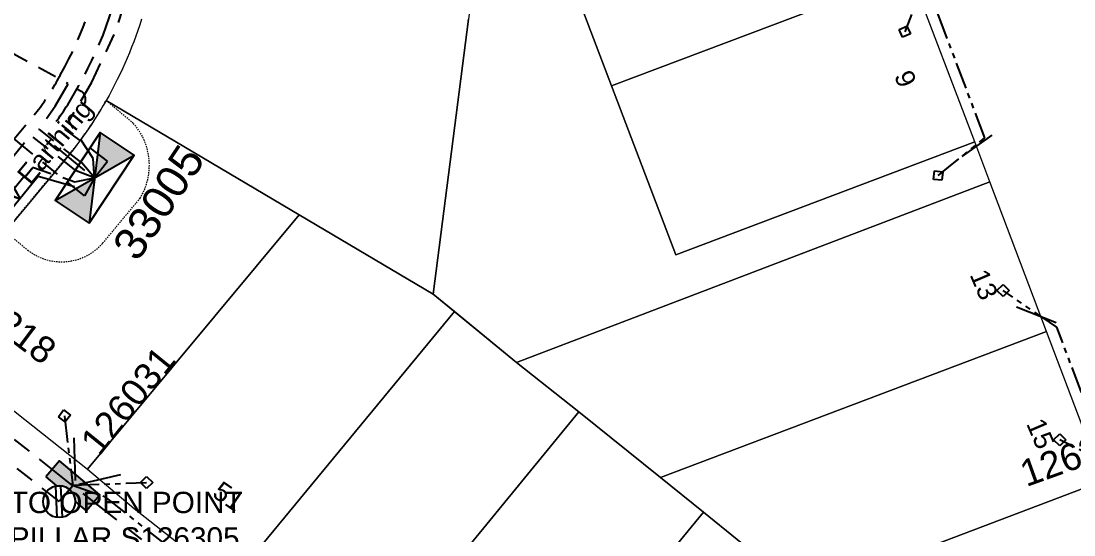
# Model space of a CAD drawing. Header units: metres. Extents: x 308667 to 309873, y 6270550 to 6271594.
# Drawn here: x 308947.7 to 309046.6, y 6271231.7 to 6271280 of the extents above; entities that cross this region are included whole.
import ezdxf
from ezdxf.enums import TextEntityAlignment as Align

# ---------------------------------------------------------------- set-up
doc = ezdxf.new("R2010")
doc.units = ezdxf.units.M
for name, pattern in [('Cable Exist UG', [8.2, 4, -1.2, 1.8, -1.2]), ('DASHED', [0.75, 0.5, -0.25]), ('HIDDEN2', [0.1875, 0.125, -0.0625]), ('PHANTOMX2', [5, 2.5, -0.5, 0.5, -0.5, 0.5, -0.5])]:
    doc.linetypes.add(name, pattern=pattern)
doc.layers.get('0').update_dxf_attribs({"color": 6})
for name, color, linetype, lineweight in [('_User_LV_Exist', 5, 'Continuous', 35), ('Cadastre Land Parcels_SP_EXT', 96, 'Continuous', 15), ('Cadastre Other Property_SP_EXT', 96, 'DASHED', 15), ('Mains_HV_EXT', 11, 'Continuous', 25), ('Mains_LV_EXT', 161, 'Continuous', 25), ('Mains_LV_SL_EXT', 141, 'Continuous', 25)]:
    doc.layers.add(name, color=color, linetype=linetype, lineweight=lineweight)
for name, color, linetype in [('Equip_LV_EXT', 7, 'Continuous'), ('Services_SP_EXT', 42, 'PHANTOMX2'), ('Sub_SP_EXT', 7, 'Continuous'), ('SupportsUG_SP_LV_EXT', 7, 'Continuous'), ('SupportsUG_SP_LV_SL_EXT', 7, 'Continuous'), ('Trench_SP_EXT', 7, 'Continuous')]:
    doc.layers.add(name, color=color, linetype=linetype)
doc.styles.add('COLUMN_LABEL', font='arial.ttf')
doc.styles.add('iecARIAL', font='arial.ttf', dxfattribs={"height": 2})
doc.styles.add('POLE_LABEL', font='arial.ttf', dxfattribs={"height": 2})
doc.styles.get("Standard").update_dxf_attribs({"font": 'arial.ttf'})
doc.linetypes.add('Cable E UG', pattern='A,6,-0.5,["E",Standard,S=1.7,R=0,X=0.5,Y=-1],-2.9', length=9.4)

# ---------------------------------------------------------------- blocks, each defined once
blk = doc.blocks.new('SUB_PADMOUNT_EXT')
for points in [[(0, 0), (-3.84, 1.92), (-3.84, -1.92)], [(0, 0), (3.84, 1.92), (3.84, -1.92)]]:
    blk.add_hatch(color=256).paths.add_polyline_path(points)
for p, q in [((3.84, 1.92), (-3.84, -1.92)), ((-3.84, 1.92), (3.84, -1.92))]:
    blk.add_line(p, q)
blk.add_lwpolyline([(-3.84, -1.92), (3.84, -1.92), (3.84, 1.92), (-3.84, 1.92)], close=True)
for tag, height, flags, p in [('ASSET_NUM', 2.5, 8, (2, 2)), ('STREET_CODE', 0.2, 9, (1.5, 0)), ('OPERATING_VOLTAGE', 0.2, 9, (1.5, -0.6)), ('ORIENTATION', 0.2, 9, (1.5, -0.8)), ('OWNED_BY', 0.2, 9, (1.5, -1)), ('CONSTRUCTED_VOLTAGE', 0.2, 9, (1.5, -0.2)), ('NO_PHASES', 0.2, 9, (1.5, -0.4)), ('OPERATED_BY', 0.2, 9, (1.5, -1.2)), ('SECONDARY_VOLTAGE', 0.2, 9, (1.5, -1.6)), ('STATE', 0.2, 9, (1.5, -1.8)), ('MAINTAINED_BY', 0.2, 9, (1.5, -1.4)), ('PARENT', 0.2, 9, (1.5, -2)), ('SUBSTATION_TYPE', 0.2, 9, (1.5, -2.2)), ('STREETNAME', 0.2, 9, (1.5, -3)), ('USAGE', 0.2, 9, (1.5, -2.4)), ('LEGEND', 0.2, 9, (1.5, -2.6)), ('LOCATION', 0.2, 9, (1.5, -2.8)), ('Z', 0.2, 1, (1.5, -3.6)), ('SUBURB', 0.2, 9, (1.5, -3.2)), ('NOTES', 0.2, 9, (1.5, -3.4))]:
    blk.add_attdef(tag, text='', height=height, dxfattribs=dict(flags=flags)).set_placement(p, align=Align.MIDDLE_LEFT)
blk = doc.blocks.new('COLUMN_EXT')
blk.add_hatch(color=256).paths.add_polyline_path([(-1.485, 1.485), (-1.485, -1.485), (1.485, -1.485), (1.485, 1.485)])
blk.add_lwpolyline([(-1.485, -1.485), (1.485, -1.485), (1.485, 1.485), (-1.485, 1.485)], close=True)
for tag, height, style, flags, p in [('ASSET_NUM', 2.5, 'COLUMN_LABEL', 8, (2, 2)), ('STRUCTURE_PLANT_NUMBER', 0.2, 'POLE_LABEL', 9, (1.813, 0.031)), ('STREET_CODE', 0.2, 'COLUMN_LABEL', 9, (1.813, -0.2))]:
    blk.add_attdef(tag, text='', height=height, dxfattribs=dict(style=style, flags=flags)).set_placement(p, align=Align.MIDDLE_LEFT)
at = {"flags": 9}
for tag, p in [('OWNED_BY', (1.813, -0.6)), ('STATE', (1.813, -0.8)), ('COLUMN_TYPE', (1.813, -0.4)), ('USAGE', (1.813, -1)), ('STREETNAME', (1.813, -1.6)), ('SUBURB', (1.813, -1.8)), ('LEGEND', (1.813, -1.2)), ('LOCATION', (1.813, -1.4)), ('NOTES', (1.813, -2))]:
    blk.add_attdef(tag, text='', height=0.2, dxfattribs=at).set_placement(p, align=Align.MIDDLE_LEFT)
at = {"flags": 1}
blk.add_attdef('Z', (1.813, -2.351), '', height=0.2, dxfattribs=at)
blk = doc.blocks.new('PILLAR_EXT')
blk.add_hatch(color=256).paths.add_polyline_path([(-2.475, 0.99), (-2.475, -0.99), (2.475, -0.99), (2.475, 0.99)])
blk.add_lwpolyline([(-2.475, -0.99), (2.475, -0.99), (2.475, 0.99), (-2.475, 0.99)], close=True)
at = {"style": 'iecARIAL', "flags": 8}
blk.add_attdef('ASSET_NUM', (1.5, 3.5), '', height=2.5, dxfattribs=at)
for tag, p, flags in [('OWNED_BY', (0, -0.2), 9), ('STATE', (0, -0.4), 9), ('SUPPORT_TYPE', (0, -0.6), 9), ('USAGE', (0, -0.8), 9), ('LEGEND', (0, -1), 9), ('STREETNAME', (0, -1.8), 9), ('SUBURB', (0, -2), 1), ('LOCATION', (0, -1.2), 9), ('NOTES', (0, -1.4), 9), ('PARENT', (0, -1.6), 9)]:
    blk.add_attdef(tag, p, '', height=0.2, dxfattribs=dict(flags=flags))
blk = doc.blocks.new('CCP_EXT')
at = {"flags": 9}
for tag, p in [('STATE', (0, -1.8)), ('USAGE', (0, -1.2)), ('LEGEND', (0, -1.4)), ('LIFE_SUPPORT', (0, -1.6)), ('NOTES', (0, -2))]:
    blk.add_attdef(tag, text='', height=0.2, dxfattribs=at).set_placement(p, align=Align.MIDDLE_LEFT)
blk.add_wipeout([(0, 0.566), (0.566, 0), (0, -0.566), (-0.566, 0)])
blk.add_lwpolyline([(-0.566, 0), (0, 0.566), (0.566, 0), (0, -0.566), (-0.566, 0)])
at = {"flags": 1}
blk.add_attdef('Z', (0, 0), '', height=0.2, dxfattribs=at)
at = {"flags": 9}
for tag, p in [('CCP_TYPE', (0, 0)), ('OPERATING_VOLTAGE', (0, -0.6)), ('ORIENTATION', (0, -0.8)), ('OWNED_BY', (0, -1)), ('CONSTRUCTED_VOLTAGE', (0, -0.2)), ('NO_PHASES', (0, -0.4))]:
    blk.add_attdef(tag, text='', height=0.2, dxfattribs=at).set_placement(p, align=Align.MIDDLE_LEFT)
blk = doc.blocks.new('LV_UG_LINKS_CLOSED_EXT')
blk.add_wipeout([(-1.056, 1.057), (-1.18, 0.916), (-1.286, 0.761), (-1.371, 0.594), (-1.435, 0.417), (-1.476, 0.234), (-1.493, 0.047), (-1.487, -0.14), (-1.458, -0.326), (-1.406, -0.506), (-1.331, -0.678), (-1.236, -0.839), (-1.121, -0.988), (-0.988, -1.12), (-0.84, -1.235), (-0.679, -1.331), (-0.506, -1.406), (-0.326, -1.458), (-0.141, -1.487), (0.047, -1.493), (0.233, -1.476), (0.416, -1.435), (0.593, -1.371), (0.76, -1.286), (0.915, -1.181), (1.056, -1.057), (1.18, -0.916), (1.286, -0.761), (1.371, -0.594), (1.435, -0.417), (1.476, -0.234), (1.493, -0.047), (1.487, 0.14), (1.458, 0.326), (1.406, 0.506), (1.331, 0.678), (1.236, 0.839), (1.121, 0.988), (0.988, 1.12), (0.84, 1.235), (0.679, 1.331), (0.506, 1.406), (0.326, 1.458), (0.141, 1.487), (-0.047, 1.493), (-0.233, 1.476), (-0.416, 1.435), (-0.593, 1.371), (-0.76, 1.286), (-0.915, 1.181)])
for p, q in [((-0.25, -1.479), (-0.25, 1.479)), ((0.25, -1.479), (0.25, 1.479))]:
    blk.add_line(p, q)
blk.add_circle((0, 0), 1.5)
at = {"flags": 9}
for tag, p in [('ACTUAL_STATUS', (0, 0)), ('OPERATING_VOLTAGE', (0, -0.6)), ('ORIENTATION', (0, -0.8)), ('STATE', (0, -1)), ('CONSTRUCTED_VOLTAGE', (0, -0.2)), ('NO_PHASES', (0, -0.4)), ('SWITCH_TYPE', (0, -1.2)), ('USAGE', (0, -1.4)), ('NOTES', (0, -1.6))]:
    blk.add_attdef(tag, text='', height=0.2, dxfattribs=at).set_placement(p, align=Align.MIDDLE_LEFT)
at = {"flags": 1}
blk.add_attdef('Z', (0, 0), '', height=0.2, dxfattribs=at)

msp = doc.modelspace()

# ---------------------------------------------------------------- linework, layer by layer
at = {"layer": 'Cadastre Land Parcels_SP_EXT', "linetype": 'Continuous'}
for points in [[(309031.202, 6271284.498), (309025.871, 6271298.512), (308997.815, 6271287.892), (309003.147, 6271273.878), (309031.202, 6271284.498)], [(309003.147, 6271273.878), (308997.815, 6271287.892), (308990.342, 6271285.063), (308989.708, 6271280.143), (308986.388, 6271254.309), (308994.215, 6271247.889), (309038.676, 6271264.845), (309037.245, 6271268.617), (309009.19, 6271257.997), (309003.147, 6271273.878)], [(309037.245, 6271268.617), (309031.202, 6271284.498), (309003.147, 6271273.878), (309009.19, 6271257.997), (309037.245, 6271268.617)], [(308973.813, 6271261.752), (308955.668, 6271272.491), (308955.404, 6271272.036), (308955.135, 6271271.586), (308954.86, 6271271.139), (308954.579, 6271270.697), (308954.291, 6271270.258), (308953.998, 6271269.821), (308953.698, 6271269.391), (308953.394, 6271268.964), (308953.084, 6271268.541), (308952.767, 6271268.122), (308952.445, 6271267.709), (308952.117, 6271267.298), (308951.784, 6271266.893), (308940.623, 6271253.498), (308941.202, 6271247.943), (308953.918, 6271237.872), (308973.813, 6271261.752)], [(309043.997, 6271250.821), (309038.676, 6271264.845), (308994.215, 6271247.889), (309000.078, 6271243.27), (309007.735, 6271237.087), (309043.997, 6271250.821)], [(308988.383, 6271252.672), (308986.388, 6271254.309), (308973.813, 6271261.752), (308953.918, 6271237.872), (308958.317, 6271234.198), (308967.294, 6271227.119), (308988.383, 6271252.672)], [(309000.078, 6271243.27), (308994.215, 6271247.889), (308988.383, 6271252.672), (308967.294, 6271227.119), (308976.167, 6271220.038), (308976.757, 6271219.568), (308977.343, 6271219.094), (308977.926, 6271218.617), (308978.506, 6271218.135), (308979.082, 6271217.649), (309000.078, 6271243.27)], [(309049.327, 6271236.782), (309043.997, 6271250.821), (309007.735, 6271237.087), (309011.763, 6271233.834), (309021.274, 6271226.153), (309049.327, 6271236.782)], [(309011.763, 6271233.834), (309007.735, 6271237.087), (309000.078, 6271243.27), (308979.082, 6271217.649), (308979.754, 6271217.074), (308980.422, 6271216.493), (308981.084, 6271215.907), (308981.741, 6271215.315), (308982.395, 6271214.718), (308983.043, 6271214.116), (308983.685, 6271213.508), (308984.324, 6271212.896), (308984.957, 6271212.278), (308985.585, 6271211.655), (308986.209, 6271211.027), (308986.826, 6271210.394), (308987.438, 6271209.755), (308988.046, 6271209.112), (308988.648, 6271208.464), (308989.245, 6271207.811), (308989.836, 6271207.154), (309011.763, 6271233.834)], [(309054.744, 6271222.508), (309049.327, 6271236.782), (309021.274, 6271226.153), (309022.371, 6271222.861), (309026.148, 6271211.535), (309054.744, 6271222.508)], [(309022.371, 6271222.861), (309021.274, 6271226.153), (309011.763, 6271233.834), (308989.836, 6271207.154), (308990.442, 6271206.469), (308991.041, 6271205.779), (308991.635, 6271205.083), (308992.222, 6271204.385), (308992.804, 6271203.68), (308993.381, 6271202.97), (308999.572, 6271195.278), (309022.371, 6271222.861)]]:
    msp.add_lwpolyline(points, close=True, dxfattribs=at)
msp.add_lwpolyline([(308958.991, 6271280.12), (308958.821, 6271279.59), (308958.644, 6271279.064), (308958.459, 6271278.54), (308958.267, 6271278.018), (308958.067, 6271277.499), (308957.86, 6271276.983), (308957.645, 6271276.472), (308957.423, 6271275.961), (308957.194, 6271275.455), (308956.957, 6271274.952), (308956.714, 6271274.453), (308956.463, 6271273.956), (308956.205, 6271273.464), (308955.94, 6271272.975), (308955.668, 6271272.491), (308973.813, 6271261.752), (308986.388, 6271254.309), (308989.708, 6271280.143)], dxfattribs=at)
at = {"layer": 'Cadastre Other Property_SP_EXT', "linetype": 'HIDDEN2'}
msp.add_lwpolyline([(308946.188, 6271260.211), (308948.302, 6271258.451), (308948.302, 6271258.451, 0.39902), (308955.342, 6271259.094), (308955.342, 6271259.094), (308958.862, 6271263.32), (308958.862, 6271263.32, 0.330999), (308958.219, 6271270.361), (308958.219, 6271270.361), (308955.668, 6271272.491), (308955.668, 6271272.491, -0.030342), (308953.083, 6271268.541), (308953.083, 6271268.541), (308946.188, 6271260.211)], format="xyb", close=True, dxfattribs=at)
at = {"layer": 'Mains_HV_EXT', "linetype": 'Cable Exist UG', "flags": 128}
msp.add_lwpolyline([(308954.592, 6271265.24), (308953.626, 6271263.53), (308947.022, 6271268.911), (308949.327, 6271271.662), (308949.327, 6271271.662, 0.043809), (308951.291, 6271274.764), (308951.291, 6271274.764), (308951.34, 6271274.859), (308951.393, 6271274.951), (308951.393, 6271274.951, 0.097136), (308955.559, 6271287.277), (308955.559, 6271287.277, 0.026707), (308955.844, 6271290.874), (308955.844, 6271290.874), (308956.108, 6271301.237), (308956.502, 6271316.73), (308956.583, 6271319.89), (308957.339, 6271349.567), (308963.852, 6271355.756)], format="xyb", dxfattribs=at)
at = {"layer": 'Mains_HV_EXT', "linetype": 'Cable E UG', "flags": 128}
for points in [[(308952.707, 6271264.401), (308949.301, 6271265.371), (308948.699, 6271264.645)], [(308948.703, 6271264.649), (308945.514, 6271260.799)]]:
    msp.add_lwpolyline(points, dxfattribs=at)
at = {"layer": 'Mains_LV_EXT', "linetype": 'Cable Exist UG', "flags": 128}
for points in [[(308954.592, 6271265.24), (308954.458, 6271267.046), (308952.168, 6271270.542), (308954.326, 6271274.22), (308956.52, 6271278.888), (308957.204, 6271280.975), (308957.921, 6271283.505), (308958.411, 6271286.047), (308958.648, 6271287.581), (308958.754, 6271289.247), (308959.033, 6271298.736), (308957.056, 6271299.204), (308957.154, 6271303.055), (308959.225, 6271303.523), (308959.537, 6271318.054), (308960.23, 6271345.233), (308958.257, 6271346.347), (308958.328, 6271349.127), (308964.831, 6271355.307), (308977.308, 6271354.988), (308979.186, 6271352.935)], [(308954.592, 6271265.24), (308953.386, 6271266.641), (308949.366, 6271269.804), (308950.872, 6271271.949), (308952.102, 6271274.061), (308941.656, 6271279.767)]]:
    msp.add_lwpolyline(points, dxfattribs=at)
at = {"layer": 'Trench_SP_EXT', "linetype": 'Cable Exist UG'}
msp.add_lwpolyline([(308952.979, 6271273.571), (308953.272, 6271273.404), (308953.272, 6271273.404, -0.41215), (308953.62, 6271272.154), (308953.62, 6271272.154), (308953.594, 6271272.108)], format="xyb", dxfattribs=at)
for points in [[(309038.861, 6271269.23), (309036.042, 6271267.24)], [(308950.798, 6271268.263), (308953.632, 6271265.939)], [(309041.182, 6271253.123), (309045.643, 6271251.367)], [(308952.649, 6271240.83), (308952.754, 6271236.582)], [(308957.006, 6271237.337), (308952.549, 6271236.321)]]:
    msp.add_lwpolyline(points, dxfattribs=at)

# ---------------------------------------------------------------- block references
at = {"layer": 'Sub_SP_EXT'}
ref = msp.add_blockref('SUB_PADMOUNT_EXT', (308954.592, 6271265.24), dxfattribs=dict(at, rotation=56.4036558136707))
ref.add_attrib('ASSET_NUM', '33005', dxfattribs={"layer": '0', "height": 3, "rotation": 56.40366}).set_placement((308956.117, 6271258.917), align=Align.TOP_LEFT)
at = {"layer": 'SupportsUG_SP_LV_EXT'}
ref = msp.add_blockref('PILLAR_EXT', (308952.549, 6271236.321), dxfattribs=dict(at, rotation=319.8666381547976))
ref.add_attrib('ASSET_NUM', '126031', dxfattribs={"layer": '0', "height": 2.5, "rotation": 50.97853, "style": 'iecARIAL'}).set_placement((308954.049, 6271239.821), align=Align.MIDDLE_LEFT)
ref = msp.add_blockref('PILLAR_EXT', (309051.128, 6271237.809), dxfattribs=dict(at, rotation=110.8229290862118))
ref.add_attrib('ASSET_NUM', '126300', dxfattribs={"layer": '0', "height": 2.5, "rotation": 19.77769, "style": 'iecARIAL'}).set_placement((309052.628, 6271241.309), align=Align.MIDDLE_RIGHT)
at = {"layer": 'SupportsUG_SP_LV_SL_EXT'}
ref = msp.add_blockref('COLUMN_EXT', (308939.187, 6271254.823), dxfattribs=dict(at, rotation=234.1406352379221))
ref.add_attrib('ASSET_NUM', '887218', dxfattribs={"layer": '0', "height": 2.5, "rotation": 323.04094, "style": 'COLUMN_LABEL'}).set_placement((308941.187, 6271255.573), align=Align.MIDDLE_LEFT)

# ---------------------------------------------------------------- texts
at = {"layer": 'Cadastre Land Parcels_SP_EXT'}
for s, rotation, p in [('9', 293.17237, (309029.645, 6271274.825)), ('13', 293.11288, (309036.745, 6271256.149)), ('15', 293.12514, (309042.061, 6271242.156)), ('51', 325.52352, (308965.525, 6271235.384))]:
    msp.add_text(s, height=1.8, rotation=rotation, dxfattribs=at).set_placement(p)
at = {"layer": 'Mains_HV_EXT'}
msp.add_text('HV Earthing', height=1.8, rotation=50.36819, dxfattribs=at).set_placement((308945.881, 6271261.242))

# ---------------------------------------------------------------- next in the draw order: block references
at = {"layer": 'Equip_LV_EXT', "rotation": 2.968602308766807}
msp.add_blockref('LV_UG_LINKS_CLOSED_EXT', (308951.257, 6271234.834), dxfattribs=at)
at = {"layer": 'Services_SP_EXT'}
for p, rotation in [((309030.675, 6271278.958), 68.72251519395934), ((309033.812, 6271265.446), 38.80909334615167), ((308951.747, 6271242.876), 277.7493736789273)]:
    msp.add_blockref('CCP_EXT', p, dxfattribs=dict(at, rotation=rotation))
for p in [(309039.905, 6271254.647), (309045.229, 6271240.624), (308959.475, 6271236.629)]:
    msp.add_blockref('CCP_EXT', p, dxfattribs=at)

# ---------------------------------------------------------------- next in the draw order: linework, layer by layer
at = {"layer": 'Mains_HV_EXT', "linetype": 'Cable Exist UG', "flags": 128}
msp.add_lwpolyline([(308954.592, 6271265.24), (308955.806, 6271266.813), (308950.916, 6271270.449), (308950.916, 6271270.449, 0.04381), (308953.068, 6271273.846), (308953.068, 6271273.846), (308953.097, 6271273.903), (308953.129, 6271273.958), (308953.129, 6271273.958, 0.097136), (308957.542, 6271287.013), (308957.542, 6271287.013, 0.026708), (308957.843, 6271290.823), (308957.843, 6271290.823), (308958.107, 6271301.186), (308958.502, 6271316.679), (308958.582, 6271319.839), (308958.582, 6271319.839), (308959.317, 6271348.688), (308965.219, 6271354.297), (308979.469, 6271353.934), (308994.462, 6271353.538), (308994.462, 6271353.538), (309007.676, 6271353.208), (309013.739, 6271348.469), (309028.003, 6271347.896), (309028.003, 6271347.896), (309031.688, 6271352.603), (309064.041, 6271351.779), (309065.752, 6271351.702), (309065.752, 6271351.702), (309068.367, 6271351.634), (309068.717, 6271351.629), (309069.05, 6271351.63), (309069.388, 6271351.639), (309069.726, 6271351.653), (309070.056, 6271351.674), (309070.389, 6271351.702), (309070.729, 6271351.738), (309071.064, 6271351.778), (309071.396, 6271351.826), (309071.729, 6271351.88), (309072.06, 6271351.94), (309072.388, 6271352.006), (309072.716, 6271352.08), (309073.043, 6271352.159), (309073.369, 6271352.245), (309073.697, 6271352.338), (309074.011, 6271352.434), (309074.33, 6271352.54), (309074.653, 6271352.653), (309074.966, 6271352.769), (309075.281, 6271352.893), (309075.59, 6271353.022), (309075.9, 6271353.158), (309076.205, 6271353.299), (309076.501, 6271353.443), (309076.803, 6271353.599), (309077.102, 6271353.759), (309077.395, 6271353.923), (309077.698, 6271354.101), (309085.19, 6271358.603), (309091.363, 6271356.463), (309103.057, 6271363.935), (309103.057, 6271363.935), (309105.427, 6271370.767), (309138.694, 6271390.787), (309140.554, 6271387.93), (309141.469, 6271386.465)], format="xyb", dxfattribs=at)
at = {"layer": 'Mains_LV_EXT', "linetype": 'Cable Exist UG', "flags": 128}
for points in [[(308954.592, 6271265.24), (308952.86, 6271265.903), (308948.583, 6271269.242), (308940.153, 6271259.029), (308937.483, 6271258.941), (308934.484, 6271255.319), (308935.463, 6271244.563), (308938.305, 6271242.45), (308935.682, 6271236.522), (308939.187, 6271234.287), (308937.114, 6271230.365)], [(308952.549, 6271236.321), (308951.257, 6271234.834), (308937.385, 6271245.819), (308936.575, 6271254.441), (308938.504, 6271257.038), (308941.064, 6271256.997), (308948.678, 6271266.253), (308952.738, 6271264.871), (308954.592, 6271265.24)], [(308998.227, 6271193.883), (308997.364, 6271194.956), (308994.365, 6271198.688), (308991.359, 6271202.4), (308989.225, 6271205.002), (308986.706, 6271207.775), (308984.545, 6271210.021), (308981.203, 6271213.253), (308978.792, 6271215.436), (308975.808, 6271217.898), (308969.876, 6271222.642), (308967.76, 6271224.33), (308965.604, 6271226.093), (308952.314, 6271236.548)], [(308998.227, 6271193.883), (308997.364, 6271194.956), (308994.365, 6271198.688), (308991.359, 6271202.4), (308989.225, 6271205.002), (308986.706, 6271207.775), (308984.545, 6271210.021), (308981.203, 6271213.253), (308978.792, 6271215.436), (308975.808, 6271217.898), (308969.876, 6271222.642), (308967.76, 6271224.33), (308965.604, 6271226.093), (308952.314, 6271236.548)]]:
    msp.add_lwpolyline(points, dxfattribs=at)
at = {"layer": 'Mains_LV_SL_EXT', "linetype": 'Cable Exist UG'}
msp.add_lwpolyline([(308952.549, 6271236.321), (308939.296, 6271246.857), (308938.621, 6271254.044), (308939.187, 6271254.823)], dxfattribs=at)
at = {"layer": 'Services_SP_EXT'}
for points in [[(309033.107, 6271285.229), (309030.675, 6271278.958)], [(309033.812, 6271265.446), (309038.207, 6271268.981), (309038.207, 6271268.981), (309032.813, 6271283.188), (309032.577, 6271283.861), (309033.101, 6271285.188)], [(309051.121, 6271237.783), (309049.061, 6271240.402), (309044.952, 6271251.215), (309039.905, 6271254.647)], [(308951.747, 6271242.876), (308952.549, 6271236.321)], [(309051.121, 6271237.783), (309045.229, 6271240.624)], [(308952.52, 6271236.37), (308959.475, 6271236.629)], [(308952.52, 6271236.37), (308955.501, 6271235.316), (308966.748, 6271226.466), (308972.805, 6271226.059)]]:
    msp.add_lwpolyline(points, dxfattribs=at)

# ---------------------------------------------------------------- next in the draw order: texts
at = {"layer": '_User_LV_Exist', "lineweight": -2, "insert": (308946.616, 6271235.757), "char_height": 2, "attachment_point": 1}
msp.add_mtext_dynamic_manual_height_columns('TO OPEN POINT\\PPILLAR S126305\\PPMS 33005', width=31.7886, gutter_width=12.5, heights=[0], dxfattribs=at)

doc.saveas('drawing.dxf')
